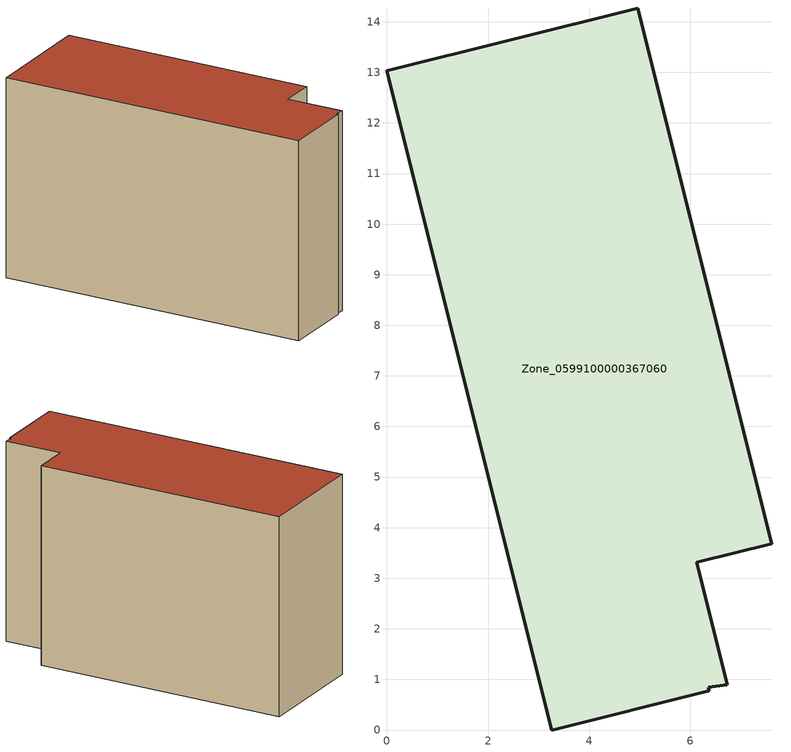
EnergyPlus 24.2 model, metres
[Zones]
Zone_0599100000367060
 floor ground (C_G): 6.37,0.78 3.26,0 0,13.04 4.96,14.27 7.6,3.68 6.12,3.31 6.72,0.9 6.36,0.85 z0
 wall outside (C_F): 4.96,14.27 0,13.04 3.26,0 6.37,0.78 6.36,0.85 6.72,0.9 6.12,3.31 7.6,3.68 4.96,14.27 z0:8.65
 roof outside (C_R): 3.26,0 6.37,0.78 6.36,0.85 6.72,0.9 6.12,3.31 7.6,3.68 4.96,14.27 0,13.04 z8.65
[BUILDING]
Pand.0599100000367060: North Axis=0; Terrain=City; Loads Convergence Tolerance Value=0.04; Temperature Convergence Tolerance Value=0.4; Solar Distribution=FullExterior; Maximum Number of Warmup Days=25; Minimum Number of Warmup Days=1
[Site:Location]
Rotterdam.The.Hague.AP_ZH_NLD Design_Conditions: Latitude=51.96; Longitude=4.45; Time Zone=1; Elevation=-4.5
[SITE:GROUNDTEMPERATURE:BUILDINGSURFACE]
18, 18, 18, 18, 18, 18, 18, 18, 18, 18, 18, 18
[MATERIAL] Thermal Absorptance=0.9; Solar Absorptance=0.7; Visible Absorptance=0.7
Name | Roughness | Thickness | Conductivity | Density | Specific Heat
G.TI.1992-2005 | MediumSmooth | 0.15 | 0.06 | 540 | 1210
F.TI.1992-2005 | Rough | 0.3 | 0.12 | 1920 | 840
R.TI.1992-2005 | MediumRough | 0.2 | 0.08 | 1500 | 1000
[CONSTRUCTION]
C_G: G.TI.1992-2005
C_F: F.TI.1992-2005
C_R: R.TI.1992-2005
[ZONE]
Zone_0599100000367060: Type=1; Multiplier=1; Ceiling Height=Autocalculate; Volume=Autocalculate; Floor Area=autocalculate; Part of Total Floor Area=Yes
[ZONEINFILTRATION:DESIGNFLOWRATE]
Infil_Zone_0599100000367060: Zone or ZoneList or Space or SpaceList=Zone_0599100000367060; Schedule=AlwaysOn; Design Flow Rate Calculation Method=Flow/Area; Flow Rate per Floor Area=0.0015; Constant Term Coefficient=1; Temperature Term Coefficient=0; Velocity Term Coefficient=0; Velocity Squared Term Coefficient=0
[HVACTEMPLATE:ZONE:IDEALLOADSAIRSYSTEM]
Zone_0599100000367060: Maximum Heating Supply Air Temperature=50; Minimum Cooling Supply Air Temperature=13; Maximum Heating Supply Air Humidity Ratio=0.0156; Minimum Cooling Supply Air Humidity Ratio=0.0077; Heating Limit=NoLimit; Cooling Limit=NoLimit; Dehumidification Control Type=ConstantSensibleHeatRatio; Cooling Sensible Heat Ratio=0.7; Dehumidification Setpoint=60; Humidification Control Type=None; Humidification Setpoint=30; Outdoor Air Method=None; Outdoor Air Flow Rate per Person=0.00944; Outdoor Air Flow Rate per Zone Floor Area=0; Outdoor Air Flow Rate per Zone=0; Demand Controlled Ventilation Type=None; Outdoor Air Economizer Type=NoEconomizer; Heat Recovery Type=None; Sensible Heat Recovery Effectiveness=0.7; Latent Heat Recovery Effectiveness=0.65
[ZONECONTROL:THERMOSTAT]
ThermostatControl_Zone_0599100000367060: Zone or ZoneList=Zone_0599100000367060; Control Type Schedule=DualSetpointControlType; Control 1=Thermostat_Zone_0599100000367060; Temperature Difference Between Cutout And Setpoint=0
[THERMOSTATSETPOINT:DUALSETPOINT]
Thermostat_Zone_0599100000367060: Heating Setpoint Temperature Schedule=HeatingSetpoint_Zone_0599100000367060; Cooling Setpoint Temperature Schedule=CoolingSetpoint_Zone_0599100000367060
[SCHEDULE:COMPACT]
HeatingSetpoint_Zone_0599100000367060: Through: 12/31, For: AllDays, Until: 24:00, 21
CoolingSetpoint_Zone_0599100000367060: Through: 12/31, For: AllDays, Until: 24:00, 24
DualSetpointControlType: Through: 12/31, For: AllDays, Until: 24:00, 4
AlwaysOn: Through: 12/31, For: AllDays, Until: 24:00, 1
